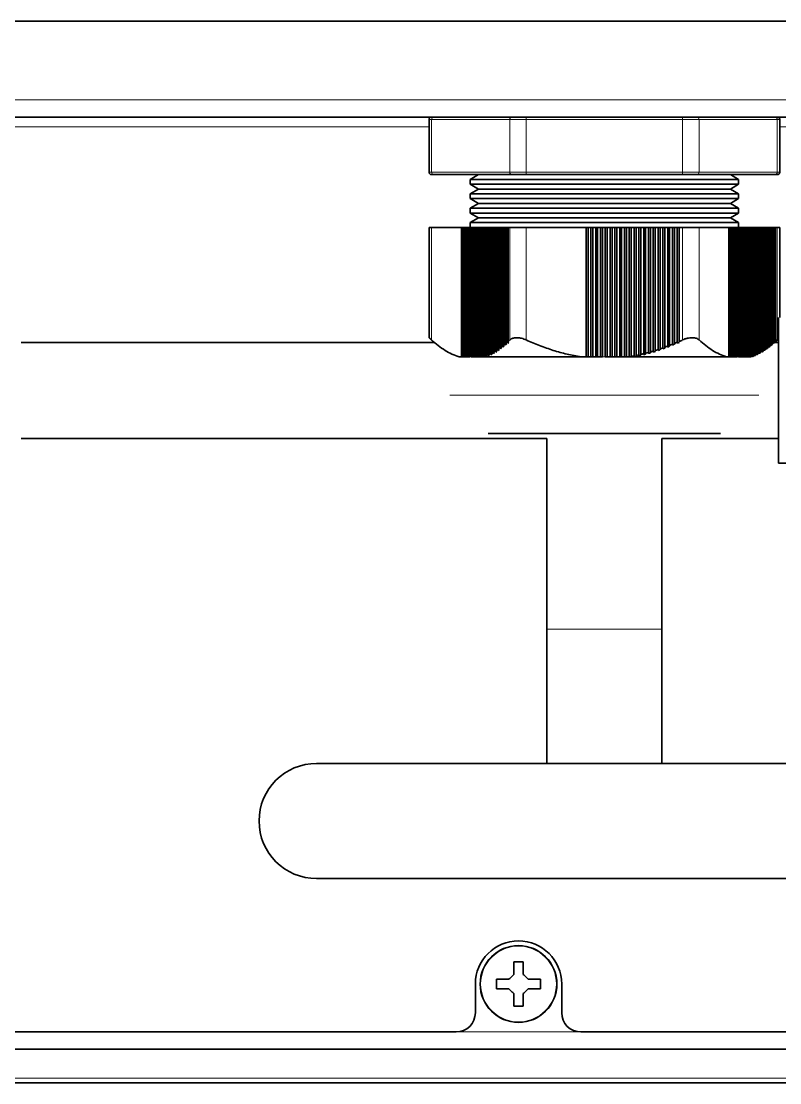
# Model space of a CAD drawing. Header units: inches. Extents: x -1096 to 3103, y -191 to 3207.
# Drawn here: x -729.3 to -650.2, y 1116.8 to 1227.5 of the extents above; entities that cross this region are included whole.
import ezdxf

# ---------------------------------------------------------------- set-up
doc = ezdxf.new("R2010")
doc.units = ezdxf.units.IN

msp = doc.modelspace()

# ---------------------------------------------------------------- linework, layer by layer
at = {"lineweight": 35}
for p, q in [((-1076.97, 1227.54), (-566.54, 1227.54)), ((-555.69, 1217.54), (-1087.83, 1217.54)), ((-686.79, 1217.29), (-686.79, 1211.79)), ((-650.22, 1211.79), (-650.22, 1217.29)), ((-686.54, 1211.54), (-686.3, 1211.54)), ((-678.16, 1211.54), (-686.3, 1211.54)), ((-681.64, 1211.54), (-682.51, 1211.04)), ((-676.65, 1211.54), (-678.16, 1211.54)), ((-660.36, 1211.54), (-676.65, 1211.54)), ((-658.85, 1211.54), (-660.36, 1211.54)), ((-650.71, 1211.54), (-658.85, 1211.54)), ((-654.51, 1211.04), (-655.37, 1211.54)), ((-650.71, 1211.54), (-650.47, 1211.54)), ((-682.51, 1211.04), (-682.51, 1210.54)), ((-682.51, 1211.04), (-668.51, 1211.04)), ((-654.51, 1210.54), (-682.51, 1210.54)), ((-682.51, 1210.54), (-681.64, 1210.04)), ((-681.64, 1210.04), (-682.51, 1209.54)), ((-681.64, 1210.04), (-655.37, 1210.04)), ((-668.51, 1211.04), (-654.51, 1211.04)), ((-655.37, 1210.04), (-654.51, 1210.54)), ((-654.51, 1209.54), (-655.37, 1210.04)), ((-654.51, 1210.54), (-654.51, 1211.04)), ((-682.51, 1209.54), (-668.51, 1209.54)), ((-682.51, 1209.54), (-682.51, 1209.04)), ((-654.51, 1209.04), (-682.51, 1209.04)), ((-682.51, 1209.04), (-681.64, 1208.54)), ((-668.51, 1209.54), (-654.51, 1209.54)), ((-655.37, 1208.54), (-654.51, 1209.04)), ((-654.51, 1209.04), (-654.51, 1209.54)), ((-681.64, 1208.54), (-682.51, 1208.04)), ((-682.51, 1208.04), (-682.51, 1207.54)), ((-682.51, 1208.04), (-668.51, 1208.04)), ((-681.64, 1208.54), (-655.37, 1208.54)), ((-668.51, 1208.04), (-654.51, 1208.04)), ((-654.51, 1208.04), (-655.37, 1208.54)), ((-654.51, 1207.54), (-654.51, 1208.04)), ((-654.51, 1207.54), (-682.51, 1207.54)), ((-682.51, 1207.54), (-681.64, 1207.04)), ((-681.64, 1207.04), (-682.51, 1206.54)), ((-681.64, 1207.04), (-655.37, 1207.04)), ((-655.37, 1207.04), (-654.51, 1207.54)), ((-654.51, 1206.54), (-655.37, 1207.04)), ((-686.52, 1206.04), (-686.79, 1206.04)), ((-686.79, 1206.04), (-686.79, 1194.54)), ((-683.4, 1206.04), (-686.52, 1206.04)), ((-683.32, 1206.04), (-683.4, 1206.04)), ((-683.4, 1206.04), (-683.4, 1192.54)), ((-683.3, 1206.04), (-683.32, 1206.04)), ((-683.32, 1206.04), (-683.32, 1192.54)), ((-683.15, 1206.04), (-683.3, 1206.04)), ((-683.3, 1206.04), (-683.3, 1192.54)), ((-683.07, 1206.04), (-683.15, 1206.04)), ((-683.15, 1206.04), (-683.15, 1192.54)), ((-683.05, 1206.04), (-683.07, 1206.04)), ((-683.07, 1206.04), (-683.07, 1192.54)), ((-682.9, 1206.04), (-683.05, 1206.04)), ((-683.05, 1206.04), (-683.05, 1192.54)), ((-682.82, 1206.04), (-682.9, 1206.04)), ((-682.9, 1206.04), (-682.9, 1192.54)), ((-682.8, 1206.04), (-682.82, 1206.04)), ((-682.82, 1206.04), (-682.82, 1192.54)), ((-682.65, 1206.04), (-682.8, 1206.04)), ((-682.8, 1206.04), (-682.8, 1192.54)), ((-682.57, 1206.04), (-682.65, 1206.04)), ((-682.65, 1206.04), (-682.65, 1192.54)), ((-682.55, 1206.04), (-682.57, 1206.04)), ((-682.57, 1206.04), (-682.57, 1192.54)), ((-682.4, 1206.04), (-682.55, 1206.04)), ((-682.55, 1206.04), (-682.55, 1192.54)), ((-682.51, 1206.54), (-682.51, 1206.04)), ((-682.51, 1206.54), (-668.51, 1206.54)), ((-682.32, 1206.04), (-682.4, 1206.04)), ((-682.4, 1206.04), (-682.4, 1192.54)), ((-682.3, 1206.04), (-682.32, 1206.04)), ((-682.32, 1206.04), (-682.32, 1192.54)), ((-682.15, 1206.04), (-682.3, 1206.04)), ((-682.3, 1206.04), (-682.3, 1192.54)), ((-682.07, 1206.04), (-682.15, 1206.04)), ((-682.15, 1206.04), (-682.15, 1192.54)), ((-682.05, 1206.04), (-682.07, 1206.04)), ((-682.07, 1206.04), (-682.07, 1192.54)), ((-681.9, 1206.04), (-682.05, 1206.04)), ((-682.05, 1206.04), (-682.05, 1192.54)), ((-681.82, 1206.04), (-681.9, 1206.04)), ((-681.9, 1206.04), (-681.9, 1192.54)), ((-681.8, 1206.04), (-681.82, 1206.04)), ((-681.82, 1206.04), (-681.82, 1192.54)), ((-681.65, 1206.04), (-681.8, 1206.04)), ((-681.8, 1206.04), (-681.8, 1192.54)), ((-681.57, 1206.04), (-681.65, 1206.04)), ((-681.65, 1206.04), (-681.65, 1192.54)), ((-681.55, 1206.04), (-681.57, 1206.04)), ((-681.57, 1206.04), (-681.57, 1192.54)), ((-681.4, 1206.04), (-681.55, 1206.04)), ((-681.55, 1206.04), (-681.55, 1192.54)), ((-681.32, 1206.04), (-681.4, 1206.04)), ((-681.4, 1206.04), (-681.4, 1192.54)), ((-681.3, 1206.04), (-681.32, 1206.04)), ((-681.32, 1206.04), (-681.32, 1192.54)), ((-681.15, 1206.04), (-681.3, 1206.04)), ((-681.3, 1206.04), (-681.3, 1192.54)), ((-681.07, 1206.04), (-681.15, 1206.04)), ((-681.15, 1206.04), (-681.15, 1192.57)), ((-681.05, 1206.04), (-681.07, 1206.04)), ((-681.07, 1206.04), (-681.07, 1192.54)), ((-680.9, 1206.04), (-681.05, 1206.04)), ((-681.05, 1206.04), (-681.05, 1192.6)), ((-680.82, 1206.04), (-680.9, 1206.04)), ((-680.9, 1206.04), (-680.9, 1192.65)), ((-680.8, 1206.04), (-680.82, 1206.04)), ((-680.82, 1206.04), (-680.82, 1192.56)), ((-680.65, 1206.04), (-680.8, 1206.04)), ((-680.8, 1206.04), (-680.8, 1192.69)), ((-680.57, 1206.04), (-680.65, 1206.04)), ((-680.65, 1206.04), (-680.65, 1192.75)), ((-680.55, 1206.04), (-680.57, 1206.04)), ((-680.57, 1206.04), (-680.57, 1192.66)), ((-680.4, 1206.04), (-680.55, 1206.04)), ((-680.55, 1206.04), (-680.55, 1192.8)), ((-680.32, 1206.04), (-680.4, 1206.04)), ((-680.4, 1206.04), (-680.4, 1192.87)), ((-680.3, 1206.04), (-680.32, 1206.04)), ((-680.32, 1206.04), (-680.32, 1192.77)), ((-680.15, 1206.04), (-680.3, 1206.04)), ((-680.3, 1206.04), (-680.3, 1192.92)), ((-680.07, 1206.04), (-680.15, 1206.04)), ((-680.15, 1206.04), (-680.15, 1193)), ((-680.05, 1206.04), (-680.07, 1206.04)), ((-680.07, 1206.04), (-680.07, 1192.9)), ((-679.9, 1206.04), (-680.05, 1206.04)), ((-680.05, 1206.04), (-680.05, 1193.06)), ((-679.82, 1206.04), (-679.9, 1206.04)), ((-679.9, 1206.04), (-679.9, 1193.14)), ((-679.8, 1206.04), (-679.82, 1206.04)), ((-679.82, 1206.04), (-679.82, 1193.05)), ((-679.65, 1206.04), (-679.8, 1206.04)), ((-679.8, 1206.04), (-679.8, 1193.21)), ((-679.57, 1206.04), (-679.65, 1206.04)), ((-679.65, 1206.04), (-679.65, 1193.3)), ((-679.55, 1206.04), (-679.57, 1206.04)), ((-679.57, 1206.04), (-679.57, 1193.21)), ((-679.4, 1206.04), (-679.55, 1206.04)), ((-679.55, 1206.04), (-679.55, 1193.37)), ((-679.32, 1206.04), (-679.4, 1206.04)), ((-679.4, 1206.04), (-679.4, 1193.47)), ((-679.3, 1206.04), (-679.32, 1206.04)), ((-679.32, 1206.04), (-679.32, 1193.38)), ((-679.15, 1206.04), (-679.3, 1206.04)), ((-679.3, 1206.04), (-679.3, 1193.54)), ((-679.07, 1206.04), (-679.15, 1206.04)), ((-679.15, 1206.04), (-679.15, 1193.66)), ((-679.05, 1206.04), (-679.07, 1206.04)), ((-679.07, 1206.04), (-679.07, 1193.56)), ((-678.9, 1206.04), (-679.05, 1206.04)), ((-679.05, 1206.04), (-679.05, 1193.73)), ((-678.82, 1206.04), (-678.9, 1206.04)), ((-678.9, 1206.04), (-678.9, 1193.85)), ((-678.8, 1206.04), (-678.82, 1206.04)), ((-678.82, 1206.04), (-678.82, 1193.76)), ((-678.65, 1206.04), (-678.8, 1206.04)), ((-678.8, 1206.04), (-678.8, 1193.93)), ((-678.57, 1206.04), (-678.65, 1206.04)), ((-678.65, 1206.04), (-678.65, 1194.06)), ((-678.55, 1206.04), (-678.57, 1206.04)), ((-678.57, 1206.04), (-678.57, 1193.97)), ((-678.38, 1206.04), (-678.55, 1206.04)), ((-678.55, 1206.04), (-678.55, 1194.15)), ((-678.38, 1206.04), (-676.65, 1206.04)), ((-670.41, 1206.04), (-676.65, 1206.04)), ((-670.21, 1206.04), (-670.41, 1206.04)), ((-670.41, 1206.04), (-670.41, 1192.54)), ((-669.91, 1206.04), (-670.21, 1206.04)), ((-670.21, 1206.04), (-670.21, 1192.54)), ((-669.71, 1206.04), (-669.91, 1206.04)), ((-669.91, 1206.04), (-669.91, 1192.54)), ((-669.41, 1206.04), (-669.71, 1206.04)), ((-669.71, 1206.04), (-669.71, 1192.54)), ((-669.21, 1206.04), (-669.41, 1206.04)), ((-669.41, 1206.04), (-669.41, 1192.54)), ((-668.91, 1206.04), (-669.21, 1206.04)), ((-669.21, 1206.04), (-669.21, 1192.54)), ((-668.71, 1206.04), (-668.91, 1206.04)), ((-668.91, 1206.04), (-668.91, 1192.54)), ((-668.41, 1206.04), (-668.71, 1206.04)), ((-668.71, 1206.04), (-668.71, 1192.54)), ((-668.51, 1206.54), (-654.51, 1206.54)), ((-668.21, 1206.04), (-668.41, 1206.04)), ((-668.41, 1206.04), (-668.41, 1192.54)), ((-667.91, 1206.04), (-668.21, 1206.04)), ((-668.21, 1206.04), (-668.21, 1192.54)), ((-667.71, 1206.04), (-667.91, 1206.04)), ((-667.91, 1206.04), (-667.91, 1192.54)), ((-667.41, 1206.04), (-667.71, 1206.04)), ((-667.71, 1206.04), (-667.71, 1192.54)), ((-667.21, 1206.04), (-667.41, 1206.04)), ((-667.41, 1206.04), (-667.41, 1192.54)), ((-666.91, 1206.04), (-667.21, 1206.04)), ((-667.21, 1206.04), (-667.21, 1192.54)), ((-666.71, 1206.04), (-666.91, 1206.04)), ((-666.91, 1206.04), (-666.91, 1192.54)), ((-666.71, 1206.04), (-666.71, 1192.54)), ((-666.41, 1206.04), (-666.71, 1206.04)), ((-666.21, 1206.04), (-666.41, 1206.04)), ((-666.41, 1206.04), (-666.41, 1192.54)), ((-665.91, 1206.04), (-666.21, 1206.04)), ((-666.21, 1206.04), (-666.21, 1192.54)), ((-665.71, 1206.04), (-665.91, 1206.04)), ((-665.91, 1206.04), (-665.91, 1192.57)), ((-665.41, 1206.04), (-665.71, 1206.04)), ((-665.71, 1206.04), (-665.71, 1192.6)), ((-665.21, 1206.04), (-665.41, 1206.04)), ((-665.41, 1206.04), (-665.41, 1192.65)), ((-665.21, 1206.04), (-665.21, 1192.69)), ((-664.91, 1206.04), (-665.21, 1206.04)), ((-664.71, 1206.04), (-664.91, 1206.04)), ((-664.91, 1206.04), (-664.91, 1192.75)), ((-664.41, 1206.04), (-664.71, 1206.04)), ((-664.71, 1206.04), (-664.71, 1192.8)), ((-664.21, 1206.04), (-664.41, 1206.04)), ((-664.41, 1206.04), (-664.41, 1192.87)), ((-663.91, 1206.04), (-664.21, 1206.04)), ((-664.21, 1206.04), (-664.21, 1192.92)), ((-663.71, 1206.04), (-663.91, 1206.04)), ((-663.91, 1206.04), (-663.91, 1193)), ((-663.41, 1206.04), (-663.71, 1206.04)), ((-663.71, 1206.04), (-663.71, 1193.06)), ((-663.21, 1206.04), (-663.41, 1206.04)), ((-663.41, 1206.04), (-663.41, 1193.14)), ((-662.91, 1206.04), (-663.21, 1206.04)), ((-663.21, 1206.04), (-663.21, 1193.21)), ((-662.71, 1206.04), (-662.91, 1206.04)), ((-662.91, 1206.04), (-662.91, 1193.3)), ((-662.41, 1206.04), (-662.71, 1206.04)), ((-662.71, 1206.04), (-662.71, 1193.37)), ((-662.21, 1206.04), (-662.41, 1206.04)), ((-662.41, 1206.04), (-662.41, 1193.47)), ((-661.91, 1206.04), (-662.21, 1206.04)), ((-662.21, 1206.04), (-662.21, 1193.54)), ((-661.71, 1206.04), (-661.91, 1206.04)), ((-661.91, 1206.04), (-661.91, 1193.66)), ((-661.41, 1206.04), (-661.71, 1206.04)), ((-661.71, 1206.04), (-661.71, 1193.73)), ((-661.21, 1206.04), (-661.41, 1206.04)), ((-661.41, 1206.04), (-661.41, 1193.85)), ((-660.91, 1206.04), (-661.21, 1206.04)), ((-661.21, 1206.04), (-661.21, 1193.93)), ((-660.71, 1206.04), (-660.91, 1206.04)), ((-660.91, 1206.04), (-660.91, 1194.06)), ((-660.36, 1206.04), (-660.71, 1206.04)), ((-660.71, 1206.04), (-660.71, 1194.15)), ((-660.36, 1206.04), (-658.63, 1206.04)), ((-655.52, 1206.04), (-658.63, 1206.04)), ((-655.5, 1206.04), (-655.52, 1206.04)), ((-655.52, 1206.04), (-655.52, 1192.54)), ((-655.5, 1206.04), (-655.42, 1206.04)), ((-655.5, 1192.54), (-655.5, 1206.04)), ((-655.27, 1206.04), (-655.42, 1206.04)), ((-655.42, 1206.04), (-655.42, 1192.54)), ((-655.25, 1206.04), (-655.27, 1206.04)), ((-655.27, 1206.04), (-655.27, 1192.54)), ((-655.25, 1206.04), (-655.17, 1206.04)), ((-655.25, 1192.54), (-655.25, 1206.04)), ((-655.02, 1206.04), (-655.17, 1206.04)), ((-655.17, 1206.04), (-655.17, 1192.54)), ((-655, 1206.04), (-655.02, 1206.04)), ((-655.02, 1206.04), (-655.02, 1192.54)), ((-655, 1206.04), (-654.92, 1206.04)), ((-655, 1192.54), (-655, 1206.04)), ((-654.77, 1206.04), (-654.92, 1206.04)), ((-654.92, 1206.04), (-654.92, 1192.54)), ((-654.75, 1206.04), (-654.77, 1206.04)), ((-654.77, 1206.04), (-654.77, 1192.54)), ((-654.75, 1206.04), (-654.67, 1206.04)), ((-654.75, 1192.54), (-654.75, 1206.04)), ((-654.52, 1206.04), (-654.67, 1206.04)), ((-654.67, 1206.04), (-654.67, 1192.54)), ((-654.5, 1206.04), (-654.52, 1206.04)), ((-654.52, 1206.04), (-654.52, 1192.54)), ((-654.51, 1206.04), (-654.51, 1206.54)), ((-654.5, 1206.04), (-654.42, 1206.04)), ((-654.5, 1192.54), (-654.5, 1206.04)), ((-654.27, 1206.04), (-654.42, 1206.04)), ((-654.42, 1206.04), (-654.42, 1192.54)), ((-654.25, 1206.04), (-654.27, 1206.04)), ((-654.27, 1206.04), (-654.27, 1192.54)), ((-654.25, 1206.04), (-654.17, 1206.04)), ((-654.25, 1192.54), (-654.25, 1206.04)), ((-654.02, 1206.04), (-654.17, 1206.04)), ((-654.17, 1206.04), (-654.17, 1192.54)), ((-654, 1206.04), (-654.02, 1206.04)), ((-654.02, 1206.04), (-654.02, 1192.54)), ((-654, 1206.04), (-653.92, 1206.04)), ((-654, 1192.54), (-654, 1206.04)), ((-653.77, 1206.04), (-653.92, 1206.04)), ((-653.92, 1206.04), (-653.92, 1192.54)), ((-653.75, 1206.04), (-653.77, 1206.04)), ((-653.77, 1206.04), (-653.77, 1192.54)), ((-653.75, 1206.04), (-653.67, 1206.04)), ((-653.75, 1192.54), (-653.75, 1206.04)), ((-653.52, 1206.04), (-653.67, 1206.04)), ((-653.67, 1206.04), (-653.67, 1192.54)), ((-653.5, 1206.04), (-653.52, 1206.04)), ((-653.52, 1206.04), (-653.52, 1192.54)), ((-653.5, 1206.04), (-653.42, 1206.04)), ((-653.5, 1192.54), (-653.5, 1206.04)), ((-653.27, 1206.04), (-653.42, 1206.04)), ((-653.42, 1206.04), (-653.42, 1192.54)), ((-653.25, 1206.04), (-653.27, 1206.04)), ((-653.27, 1206.04), (-653.27, 1192.57)), ((-653.25, 1206.04), (-653.17, 1206.04)), ((-653.25, 1192.54), (-653.25, 1206.04)), ((-653.02, 1206.04), (-653.17, 1206.04)), ((-653.17, 1206.04), (-653.17, 1192.6)), ((-653, 1206.04), (-653.02, 1206.04)), ((-653.02, 1206.04), (-653.02, 1192.65)), ((-653, 1206.04), (-652.92, 1206.04)), ((-653, 1192.59), (-653, 1206.04)), ((-652.77, 1206.04), (-652.92, 1206.04)), ((-652.92, 1206.04), (-652.92, 1192.69)), ((-652.75, 1206.04), (-652.77, 1206.04)), ((-652.77, 1206.04), (-652.77, 1192.75)), ((-652.75, 1206.04), (-652.67, 1206.04)), ((-652.75, 1192.7), (-652.75, 1206.04)), ((-652.52, 1206.04), (-652.67, 1206.04)), ((-652.67, 1206.04), (-652.67, 1192.8)), ((-652.5, 1206.04), (-652.52, 1206.04)), ((-652.52, 1206.04), (-652.52, 1192.87)), ((-652.5, 1206.04), (-652.42, 1206.04)), ((-652.5, 1192.82), (-652.5, 1206.04)), ((-652.27, 1206.04), (-652.42, 1206.04)), ((-652.42, 1206.04), (-652.42, 1192.92)), ((-652.25, 1206.04), (-652.27, 1206.04)), ((-652.27, 1206.04), (-652.27, 1193)), ((-652.25, 1206.04), (-652.17, 1206.04)), ((-652.25, 1192.96), (-652.25, 1206.04)), ((-652.02, 1206.04), (-652.17, 1206.04)), ((-652.17, 1206.04), (-652.17, 1193.06)), ((-652, 1206.04), (-652.02, 1206.04)), ((-652.02, 1206.04), (-652.02, 1193.14)), ((-652, 1206.04), (-651.92, 1206.04)), ((-652, 1193.11), (-652, 1206.04)), ((-651.77, 1206.04), (-651.92, 1206.04)), ((-651.92, 1206.04), (-651.92, 1193.21)), ((-651.75, 1206.04), (-651.77, 1206.04)), ((-651.77, 1206.04), (-651.77, 1193.3)), ((-651.75, 1206.04), (-651.67, 1206.04)), ((-651.75, 1193.27), (-651.75, 1206.04)), ((-651.52, 1206.04), (-651.67, 1206.04)), ((-651.67, 1206.04), (-651.67, 1193.37)), ((-651.5, 1206.04), (-651.52, 1206.04)), ((-651.52, 1206.04), (-651.52, 1193.47)), ((-651.5, 1206.04), (-651.42, 1206.04)), ((-651.5, 1193.45), (-651.5, 1206.04)), ((-651.27, 1206.04), (-651.42, 1206.04)), ((-651.42, 1206.04), (-651.42, 1193.54)), ((-651.25, 1206.04), (-651.27, 1206.04)), ((-651.27, 1206.04), (-651.27, 1193.66)), ((-651.25, 1206.04), (-651.17, 1206.04)), ((-651.25, 1193.64), (-651.25, 1206.04)), ((-651.02, 1206.04), (-651.17, 1206.04)), ((-651.17, 1206.04), (-651.17, 1193.73)), ((-651, 1206.04), (-651.02, 1206.04)), ((-651.02, 1206.04), (-651.02, 1193.85)), ((-651, 1206.04), (-650.92, 1206.04)), ((-651, 1193.84), (-651, 1206.04)), ((-650.77, 1206.04), (-650.92, 1206.04)), ((-650.92, 1206.04), (-650.92, 1193.93)), ((-650.75, 1206.04), (-650.77, 1206.04)), ((-650.77, 1206.04), (-650.77, 1194.06)), ((-650.75, 1206.04), (-650.67, 1206.04)), ((-650.75, 1194.06), (-650.75, 1206.04)), ((-650.49, 1206.04), (-650.67, 1206.04)), ((-650.67, 1206.04), (-650.67, 1194.15)), ((-650.49, 1206.04), (-650.22, 1206.04)), ((-650.22, 1196.64), (-650.22, 1206.04)), ((-650.36, 1196.64), (-650.36, 1181.45)), ((-686.79, 1194.54), (-686.29, 1194.04)), ((-686.29, 1194.04), (-729.3, 1194.04)), ((-679.47, 1193.27), (-679.55, 1193.37)), ((-679.32, 1193.38), (-679.4, 1193.47)), ((-679.22, 1193.45), (-679.3, 1193.54)), ((-679.07, 1193.56), (-679.15, 1193.66)), ((-678.97, 1193.64), (-679.05, 1193.73)), ((-678.82, 1193.76), (-678.9, 1193.85)), ((-678.72, 1193.84), (-678.8, 1193.93)), ((-678.57, 1193.97), (-678.65, 1194.06)), ((-678.47, 1194.06), (-678.55, 1194.15)), ((-662.71, 1193.27), (-662.71, 1193.37)), ((-662.41, 1193.38), (-662.41, 1193.47)), ((-662.21, 1193.45), (-662.21, 1193.54)), ((-661.91, 1193.56), (-661.91, 1193.66)), ((-661.71, 1193.64), (-661.71, 1193.73)), ((-661.41, 1193.76), (-661.41, 1193.85)), ((-661.21, 1193.84), (-661.21, 1193.93)), ((-660.91, 1193.97), (-660.91, 1194.06)), ((-660.71, 1194.06), (-660.71, 1194.15)), ((-651.75, 1193.27), (-651.67, 1193.37)), ((-651.6, 1193.38), (-651.52, 1193.47)), ((-651.5, 1193.45), (-651.42, 1193.54)), ((-651.35, 1193.56), (-651.27, 1193.66)), ((-651.25, 1193.64), (-651.17, 1193.73)), ((-651.1, 1193.76), (-651.02, 1193.85)), ((-651, 1193.84), (-650.92, 1193.93)), ((-650.85, 1193.97), (-650.77, 1194.06)), ((-650.75, 1194.06), (-650.67, 1194.15)), ((-650.72, 1194.04), (-650.36, 1194.41)), ((-650.36, 1194.04), (-650.72, 1194.04)), ((-683.4, 1192.54), (-683.66, 1192.54)), ((-683.32, 1192.54), (-683.4, 1192.54)), ((-683.3, 1192.54), (-683.32, 1192.54)), ((-683.15, 1192.54), (-683.3, 1192.54)), ((-683.1, 1192.54), (-683.15, 1192.54)), ((-683.01, 1192.54), (-683.1, 1192.54)), ((-682.9, 1192.54), (-683.05, 1192.54)), ((-682.88, 1192.54), (-682.9, 1192.54)), ((-682.79, 1192.54), (-682.88, 1192.54)), ((-682.65, 1192.54), (-682.8, 1192.54)), ((-682.55, 1192.54), (-682.65, 1192.54)), ((-682.3, 1192.54), (-682.4, 1192.54)), ((-682.15, 1192.54), (-682.3, 1192.54)), ((-682.14, 1192.54), (-682.15, 1192.54)), ((-682.04, 1192.54), (-682.14, 1192.54)), ((-681.9, 1192.54), (-682.05, 1192.54)), ((-681.87, 1192.54), (-681.9, 1192.54)), ((-681.76, 1192.54), (-681.87, 1192.54)), ((-681.65, 1192.54), (-681.8, 1192.54)), ((-681.58, 1192.54), (-681.65, 1192.54)), ((-681.47, 1192.54), (-681.58, 1192.54)), ((-681.4, 1192.54), (-681.55, 1192.54)), ((-681.32, 1192.54), (-681.4, 1192.54)), ((-681.3, 1192.54), (-681.32, 1192.54)), ((-681.24, 1192.54), (-681.3, 1192.54)), ((-681.13, 1192.54), (-681.24, 1192.54)), ((-681.13, 1192.54), (-681.15, 1192.57)), ((-681.07, 1192.54), (-681.13, 1192.54)), ((-681, 1192.54), (-681.07, 1192.54)), ((-681, 1192.54), (-681.05, 1192.6)), ((-670.93, 1192.54), (-681, 1192.54)), ((-680.82, 1192.56), (-680.9, 1192.65)), ((-680.72, 1192.59), (-680.8, 1192.69)), ((-680.57, 1192.66), (-680.65, 1192.75)), ((-680.47, 1192.7), (-680.55, 1192.8)), ((-680.32, 1192.77), (-680.4, 1192.87)), ((-680.22, 1192.82), (-680.3, 1192.92)), ((-680.07, 1192.9), (-680.15, 1193)), ((-679.97, 1192.96), (-680.05, 1193.06)), ((-679.82, 1193.05), (-679.9, 1193.14)), ((-679.72, 1193.11), (-679.8, 1193.21)), ((-679.57, 1193.21), (-679.65, 1193.3)), ((-670.41, 1192.54), (-670.93, 1192.54)), ((-670.3, 1192.54), (-670.41, 1192.54)), ((-670.21, 1192.54), (-670.3, 1192.54)), ((-669.91, 1192.54), (-670.21, 1192.54)), ((-669.71, 1192.54), (-669.91, 1192.54)), ((-669.41, 1192.54), (-669.71, 1192.54)), ((-669.21, 1192.54), (-669.41, 1192.54)), ((-668.91, 1192.54), (-669.21, 1192.54)), ((-668.71, 1192.54), (-668.91, 1192.54)), ((-668.21, 1192.54), (-668.41, 1192.54)), ((-667.91, 1192.54), (-668.21, 1192.54)), ((-667.71, 1192.54), (-667.91, 1192.54)), ((-667.41, 1192.54), (-667.71, 1192.54)), ((-667.21, 1192.54), (-667.41, 1192.54)), ((-666.91, 1192.54), (-667.21, 1192.54)), ((-666.71, 1192.54), (-666.91, 1192.54)), ((-666.41, 1192.54), (-666.71, 1192.54)), ((-666.21, 1192.54), (-666.41, 1192.54)), ((-666.08, 1192.54), (-666.21, 1192.54)), ((-665.91, 1192.54), (-666.08, 1192.54)), ((-665.91, 1192.54), (-665.91, 1192.57)), ((-665.71, 1192.54), (-665.91, 1192.54)), ((-665.71, 1192.54), (-665.71, 1192.6)), ((-655.77, 1192.54), (-665.71, 1192.54)), ((-665.41, 1192.56), (-665.41, 1192.65)), ((-665.21, 1192.59), (-665.21, 1192.69)), ((-664.91, 1192.66), (-664.91, 1192.75)), ((-664.71, 1192.7), (-664.71, 1192.8)), ((-664.41, 1192.77), (-664.41, 1192.87)), ((-664.21, 1192.82), (-664.21, 1192.92)), ((-663.91, 1192.9), (-663.91, 1193)), ((-663.71, 1192.96), (-663.71, 1193.06)), ((-663.41, 1193.05), (-663.41, 1193.14)), ((-663.21, 1193.11), (-663.21, 1193.21)), ((-662.91, 1193.21), (-662.91, 1193.3)), ((-655.52, 1192.54), (-655.77, 1192.54)), ((-655.5, 1192.54), (-655.54, 1192.54)), ((-655.5, 1192.54), (-655.42, 1192.54)), ((-655.27, 1192.54), (-655.42, 1192.54)), ((-655.21, 1192.54), (-655.32, 1192.54)), ((-655.21, 1192.54), (-655.17, 1192.54)), ((-655.02, 1192.54), (-655.17, 1192.54)), ((-654.93, 1192.54), (-655.04, 1192.54)), ((-654.93, 1192.54), (-654.92, 1192.54)), ((-654.77, 1192.54), (-654.92, 1192.54)), ((-654.67, 1192.54), (-654.77, 1192.54)), ((-654.42, 1192.54), (-654.52, 1192.54)), ((-654.27, 1192.54), (-654.42, 1192.54)), ((-654.18, 1192.54), (-654.28, 1192.54)), ((-654.18, 1192.54), (-654.17, 1192.54)), ((-654.02, 1192.54), (-654.17, 1192.54)), ((-653.96, 1192.54), (-654.05, 1192.54)), ((-653.96, 1192.54), (-653.92, 1192.54)), ((-653.77, 1192.54), (-653.92, 1192.54)), ((-653.75, 1192.54), (-653.84, 1192.54)), ((-653.75, 1192.54), (-653.67, 1192.54)), ((-653.52, 1192.54), (-653.67, 1192.54)), ((-653.5, 1192.54), (-653.52, 1192.54)), ((-653.5, 1192.54), (-653.42, 1192.54)), ((-653.35, 1192.54), (-653.42, 1192.54)), ((-653.29, 1192.54), (-653.35, 1192.54)), ((-653.29, 1192.54), (-653.27, 1192.57)), ((-653.25, 1192.54), (-653.29, 1192.54)), ((-653.25, 1192.54), (-653.22, 1192.54)), ((-653.22, 1192.54), (-653.17, 1192.6)), ((-653.1, 1192.56), (-653.02, 1192.65)), ((-653, 1192.59), (-652.92, 1192.69)), ((-652.85, 1192.66), (-652.77, 1192.75)), ((-652.75, 1192.7), (-652.67, 1192.8)), ((-652.6, 1192.77), (-652.52, 1192.87)), ((-652.5, 1192.82), (-652.42, 1192.92)), ((-652.35, 1192.9), (-652.27, 1193)), ((-652.25, 1192.96), (-652.17, 1193.06)), ((-652.1, 1193.05), (-652.02, 1193.14)), ((-652, 1193.11), (-651.92, 1193.21)), ((-651.85, 1193.21), (-651.77, 1193.3)), ((-680.61, 1184.54), (-656.41, 1184.54)), ((-729.3, 1184.04), (-674.51, 1184.04)), ((-674.51, 1184.04), (-674.51, 1164.14)), ((-662.51, 1164.14), (-662.51, 1184.04)), ((-662.51, 1184.04), (-650.36, 1184.04)), ((-650.36, 1181.45), (-650.36, 1181.44)), ((-650.36, 1181.44), (-648.76, 1181.44)), ((-674.51, 1150.14), (-674.51, 1164.14)), ((-662.51, 1150.14), (-662.51, 1164.14)), ((-628.51, 1150.14), (-698.51, 1150.14)), ((-698.51, 1138.14), (-628.51, 1138.14)), ((-681.96, 1124.14), (-681.96, 1127.14)), ((-679.76, 1127.14), (-679.76, 1127.64)), ((-679.76, 1126.64), (-679.76, 1127.14)), ((-675.16, 1127.64), (-675.16, 1127.14)), ((-675.16, 1127.14), (-675.16, 1126.64)), ((-672.96, 1127.14), (-672.96, 1124.14)), ((-950.96, 1122.14), (-683.96, 1122.14)), ((-670.96, 1122.14), (-557.51, 1122.14)), ((-556.31, 1120.34), (-1087.21, 1120.34)), ((-572.86, 1116.84), (-1070.65, 1116.84))]:
    msp.add_line(p, q, dxfattribs=at)
at = {"lineweight": 13}
for p, q in [((-1086, 1219.34), (-557.51, 1219.34)), ((-686.79, 1217.29), (-686.52, 1217.29)), ((-686.52, 1211.79), (-686.52, 1217.29)), ((-686.52, 1217.29), (-678.38, 1217.29)), ((-678.38, 1211.79), (-678.38, 1217.29)), ((-678.38, 1217.29), (-676.65, 1217.29)), ((-676.65, 1217.54), (-676.65, 1217.29)), ((-676.65, 1211.79), (-676.65, 1217.29)), ((-676.65, 1217.29), (-660.36, 1217.29)), ((-660.36, 1217.54), (-660.36, 1217.29)), ((-660.36, 1211.79), (-660.36, 1217.29)), ((-660.36, 1217.29), (-658.63, 1217.29)), ((-658.63, 1217.29), (-650.49, 1217.29)), ((-658.63, 1211.79), (-658.63, 1217.29)), ((-650.49, 1217.29), (-650.22, 1217.29)), ((-650.49, 1211.79), (-650.49, 1217.29)), ((-686.79, 1216.54), (-754.78, 1216.54)), ((-555.51, 1216.54), (-650.23, 1216.54)), ((-686.79, 1211.79), (-686.52, 1211.79)), ((-678.38, 1211.79), (-686.52, 1211.79)), ((-676.65, 1211.79), (-678.38, 1211.79)), ((-676.65, 1211.54), (-676.65, 1211.79)), ((-660.36, 1211.79), (-676.65, 1211.79)), ((-660.36, 1211.54), (-660.36, 1211.79)), ((-658.63, 1211.79), (-660.36, 1211.79)), ((-650.49, 1211.79), (-658.63, 1211.79)), ((-650.22, 1211.79), (-650.49, 1211.79)), ((-686.52, 1194.3), (-686.52, 1206.04)), ((-678.38, 1194.3), (-678.38, 1206.04)), ((-676.65, 1194.3), (-676.65, 1206.04)), ((-660.36, 1194.3), (-660.36, 1206.04)), ((-658.63, 1194.3), (-658.63, 1206.04)), ((-650.49, 1194.3), (-650.49, 1206.04)), ((-684.61, 1188.54), (-652.41, 1188.54)), ((-674.51, 1164.14), (-668.51, 1164.14)), ((-668.51, 1164.14), (-662.51, 1164.14)), ((-683.96, 1122.14), (-670.96, 1122.14)), ((-1070.65, 1117.32), (-572.86, 1117.32))]:
    msp.add_line(p, q, dxfattribs=at)
at = {"lineweight": 35}
msp.add_circle((-677.46, 1127.14), 4, dxfattribs=at)
at = {"lineweight": 13}
msp.add_circle((-677.46, 1127.14), 3.95, dxfattribs=at)
at = {"lineweight": 35}
for centre, radius, start, end in [((-686.54, 1217.29), 0.25, 90, 180), ((-650.47, 1217.29), 0.25, 0, 90), ((-686.54, 1211.79), 0.25, 180, 270), ((-650.47, 1211.79), 0.25, 270, 0), ((-670.12, 1215.24), 23.09, 288.6999, 289.4876), ((-670.36, 1215.7), 23.69, 289.5844, 290.0987), ((-670.56, 1216.48), 24.4, 289.9998, 290.7512), ((-670.84, 1217), 25.08, 290.8511, 291.3409), ((-671.08, 1217.82), 25.85, 291.2392, 291.9545), ((-671.41, 1218.42), 26.6, 292.0567, 292.5222), ((-671.68, 1219.29), 27.43, 292.4185, 293.098), ((-672.05, 1219.95), 28.27, 293.202, 293.6437), ((-672.39, 1220.96), 29.25, 293.5392, 294.2892), ((-668.63, 1209.63), 17.28, 278.4644, 279.0274), ((-668.7, 1210.08), 17.73, 279.6931, 280.678), ((-668.76, 1210.18), 17.94, 280.7398, 281.3906), ((-668.82, 1210.68), 18.35, 281.3251, 282.2822), ((-668.9, 1210.84), 18.62, 282.3518, 282.9827), ((-668.98, 1211.39), 19.07, 282.9096, 283.8361), ((-669.08, 1211.6), 19.4, 283.9128, 284.5222), ((-669.18, 1212.19), 19.9, 284.4424, 285.3361), ((-669.31, 1212.47), 20.29, 285.419, 286.0057), ((-669.43, 1213.1), 20.85, 285.9198, 286.7792), ((-669.6, 1213.43), 21.3, 286.8676, 287.4306), ((-669.74, 1214.12), 21.91, 287.3396, 288.1634), ((-669.94, 1214.51), 22.43, 288.2564, 288.7952), ((-698.51, 1144.14), 6, 90, 270), ((-677.46, 1127.14), 4.5, 0, 180), ((-683.96, 1124.14), 2, 270, 0), ((-670.96, 1124.14), 2, 180, 270)]:
    msp.add_arc(centre, radius, start, end, dxfattribs=at)
at = {"lineweight": 13}
for centre, major_axis, start_param, end_param in [((-686.3, 1217.29), (0, 0.25), 0, 1.570796), ((-678.16, 1217.29), (0, 0.25), 0, 1.570796), ((-658.85, 1217.29), (0, 0.25), 4.712389, 6.283185), ((-650.71, 1217.29), (0, 0.25), 4.712389, 6.283185), ((-686.3, 1211.79), (0, -0.25), 4.712389, 6.283185), ((-678.16, 1211.79), (0, -0.25), 4.712389, 6.283185), ((-658.85, 1211.79), (0, -0.25), 0, 1.570796), ((-650.71, 1211.79), (0, -0.25), 0, 1.570796)]:
    msp.add_ellipse(centre, major_axis=major_axis, ratio=0.866025, start_param=start_param, end_param=end_param, dxfattribs=at)
at = {"lineweight": 35}
for centre, major_axis, start_param, end_param in [((-683.25, 1215.24), (0, 23.09), 3.467967, 3.481715), ((-683.29, 1215.7), (0, 23.69), 3.483405, 3.49238), ((-683.48, 1216.48), (0, 24.4), 3.490656, 3.50377), ((-683.53, 1217), (0, 25.08), 3.505513, 3.514061), ((-683.73, 1217.82), (0, 25.85), 3.512287, 3.52477), ((-683.81, 1218.42), (0, 26.6), 3.526555, 3.53468), ((-684.03, 1219.29), (0, 27.43), 3.532869, 3.544729), ((-684.14, 1219.95), (0, 28.27), 3.546544, 3.554253), ((-684.39, 1220.96), (0, 29.25), 3.552428, 3.56552), ((-655.37, 1215.24), (0, -23.09), 0.326374, 0.340123), ((-655.57, 1215.7), (0, -23.69), 0.341812, 0.350788), ((-655.59, 1216.48), (0, -24.4), 0.349063, 0.362177), ((-655.82, 1217), (0, -25.08), 0.36392, 0.372468), ((-655.85, 1217.82), (0, -25.85), 0.370695, 0.383178), ((-656.1, 1218.42), (0, -26.6), 0.384962, 0.393087), ((-656.15, 1219.29), (0, -27.43), 0.391277, 0.403137), ((-656.42, 1219.95), (0, -28.27), 0.404952, 0.412661), ((-656.51, 1220.96), (0, -29.25), 0.410836, 0.423927), ((-682.51, 1209.63), (0, 17.28), 3.289325, 3.29915), ((-682.55, 1210.08), (0, 17.73), 3.31077, 3.327959), ((-682.49, 1210.18), (0, 17.94), 3.329037, 3.340395), ((-682.6, 1210.68), (0, 18.35), 3.339253, 3.355957), ((-682.56, 1210.84), (0, 18.62), 3.357172, 3.368184), ((-682.68, 1211.39), (0, 19.07), 3.366908, 3.383078), ((-682.65, 1211.6), (0, 19.4), 3.384417, 3.395053), ((-682.78, 1212.19), (0, 19.9), 3.393659, 3.409258), ((-682.76, 1212.47), (0, 20.29), 3.410705, 3.420945), ((-682.91, 1213.1), (0, 20.85), 3.419446, 3.434445), ((-682.91, 1213.43), (0, 21.3), 3.435987, 3.445813), ((-683.07, 1214.12), (0, 21.91), 3.444225, 3.458604), ((-683.08, 1214.51), (0, 22.43), 3.460227, 3.46963), ((-654.62, 1209.63), (0, -17.28), 0.147732, 0.157558), ((-654.66, 1210.08), (0, -17.73), 0.169177, 0.186367), ((-654.78, 1210.18), (0, -17.94), 0.187444, 0.198803), ((-654.72, 1210.68), (0, -18.35), 0.197661, 0.214364), ((-654.84, 1210.84), (0, -18.62), 0.215579, 0.226591), ((-654.8, 1211.39), (0, -19.07), 0.225316, 0.241486), ((-654.94, 1211.6), (0, -19.4), 0.242824, 0.253461), ((-654.9, 1212.19), (0, -19.9), 0.252067, 0.267665), ((-655.05, 1212.47), (0, -20.29), 0.269113, 0.279352), ((-655.03, 1213.1), (0, -20.85), 0.277854, 0.292852), ((-655.19, 1213.43), (0, -21.3), 0.294395, 0.304221), ((-655.18, 1214.12), (0, -21.91), 0.302633, 0.317012), ((-655.37, 1214.51), (0, -22.43), 0.318635, 0.328038)]:
    msp.add_ellipse(centre, major_axis=major_axis, ratio=0.5, start_param=start_param, end_param=end_param, dxfattribs=at)
for points, knots in [([(-686.79, 1194.54), (-686.79, 1194.54), (-686.79, 1194.54), (-686.78, 1194.54), (-686.78, 1194.54), (-686.77, 1194.53), (-686.76, 1194.51), (-686.74, 1194.5), (-686.7, 1194.47), (-686.69, 1194.45), (-686.66, 1194.43), (-686.65, 1194.42), (-686.6, 1194.37), (-686.56, 1194.34), (-686.52, 1194.3)], [0, 0, 0, 0, 0.061738, 0.061738, 0.124288, 0.24939, 0.24939, 0.499593, 0.499593, 0.624695, 0.624695, 0.749797, 0.749797, 1, 1, 1, 1]), ([(-676.65, 1194.3), (-676.73, 1194.34), (-676.81, 1194.37), (-676.98, 1194.43), (-677.07, 1194.46), (-677.17, 1194.48), (-677.19, 1194.49), (-677.24, 1194.5), (-677.3, 1194.51), (-677.36, 1194.52), (-677.49, 1194.54), (-677.57, 1194.54), (-677.66, 1194.54), (-677.68, 1194.54), (-677.72, 1194.54), (-677.78, 1194.54), (-677.83, 1194.53), (-677.94, 1194.51), (-678.01, 1194.5), (-678.1, 1194.47), (-678.13, 1194.45), (-678.19, 1194.43), (-678.21, 1194.42), (-678.29, 1194.37), (-678.34, 1194.34), (-678.38, 1194.3)], [0, 0, 0, 0, 0.125, 0.125, 0.25, 0.25, 0.28125, 0.28125, 0.3125, 0.375, 0.375, 0.5, 0.5, 0.53125, 0.53125, 0.5625, 0.625, 0.625, 0.75, 0.75, 0.8125, 0.8125, 0.875, 0.875, 1, 1, 1, 1]), ([(-658.63, 1194.3), (-658.67, 1194.34), (-658.72, 1194.37), (-658.82, 1194.43), (-658.88, 1194.46), (-658.96, 1194.48), (-658.97, 1194.49), (-659.01, 1194.5), (-659.05, 1194.51), (-659.11, 1194.52), (-659.21, 1194.54), (-659.29, 1194.54), (-659.38, 1194.54), (-659.4, 1194.54), (-659.44, 1194.54), (-659.5, 1194.54), (-659.57, 1194.53), (-659.69, 1194.51), (-659.77, 1194.5), (-659.9, 1194.47), (-659.94, 1194.45), (-660.03, 1194.43), (-660.07, 1194.42), (-660.2, 1194.37), (-660.28, 1194.34), (-660.36, 1194.3)], [0, 0, 0, 0, 0.125, 0.125, 0.25, 0.25, 0.28125, 0.28125, 0.3125, 0.375, 0.375, 0.5, 0.5, 0.53125, 0.53125, 0.5625, 0.625, 0.625, 0.75, 0.75, 0.8125, 0.8125, 0.875, 0.875, 1, 1, 1, 1]), ([(-683.66, 1192.54), (-683.91, 1192.61), (-684.16, 1192.71), (-684.64, 1192.94), (-684.88, 1193.07), (-685.36, 1193.37), (-685.59, 1193.54), (-686.06, 1193.9), (-686.29, 1194.09), (-686.52, 1194.3)], [0, 0, 0, 0, 0.25, 0.25, 0.5, 0.5, 0.75, 0.75, 1, 1, 1, 1]), ([(-670.93, 1192.54), (-671.43, 1192.61), (-671.92, 1192.71), (-672.89, 1192.94), (-673.37, 1193.07), (-674.32, 1193.37), (-674.79, 1193.54), (-675.73, 1193.9), (-676.19, 1194.09), (-676.65, 1194.3)], [0, 0, 0, 0, 0.25, 0.25, 0.5, 0.5, 0.75, 0.75, 1, 1, 1, 1]), ([(-655.77, 1192.54), (-656.02, 1192.61), (-656.27, 1192.71), (-656.76, 1192.94), (-657, 1193.07), (-657.47, 1193.37), (-657.71, 1193.54), (-658.17, 1193.9), (-658.4, 1194.09), (-658.63, 1194.3)], [0, 0, 0, 0, 0.25, 0.25, 0.5, 0.5, 0.75, 0.75, 1, 1, 1, 1]), ([(-676.96, 1129.44), (-676.96, 1129.24), (-676.96, 1129.03), (-676.96, 1128.7), (-676.96, 1128.59), (-676.96, 1128.37), (-676.96, 1128.26), (-676.96, 1128.14)], [0, 0, 0, 0, 0.5, 0.5, 0.75, 0.75, 1, 1, 1, 1]), ([(-679.76, 1127.64), (-679.55, 1127.64), (-679.34, 1127.64), (-679.02, 1127.64), (-678.91, 1127.64), (-678.68, 1127.64), (-678.57, 1127.64), (-678.46, 1127.64)], [0, 0, 0, 0, 0.5, 0.5, 0.75, 0.75, 1, 1, 1, 1]), ([(-677.96, 1124.84), (-677.96, 1125.04), (-677.96, 1125.25), (-677.96, 1125.58), (-677.96, 1125.69), (-677.96, 1125.91), (-677.96, 1126.03), (-677.96, 1126.14)], [0, 0, 0, 0, 0.5, 0.5, 0.75, 0.75, 1, 1, 1, 1]), ([(-675.16, 1126.64), (-675.36, 1126.64), (-675.57, 1126.64), (-675.89, 1126.64), (-676, 1126.64), (-676.23, 1126.64), (-676.34, 1126.64), (-676.46, 1126.64)], [0, 0, 0, 0, 0.5, 0.5, 0.75, 0.75, 1, 1, 1, 1])]:
    msp.add_open_spline(points, degree=3, knots=knots, dxfattribs=at)
at = {"lineweight": 13}
for points in [[(-682.45, 1192.54), (-682.48, 1192.54), (-682.52, 1192.54), (-682.55, 1192.54)], [(-682.4, 1192.54), (-682.42, 1192.54), (-682.43, 1192.54), (-682.45, 1192.54)], [(-668.51, 1192.54), (-668.58, 1192.54), (-668.64, 1192.54), (-668.71, 1192.54)], [(-668.41, 1192.54), (-668.44, 1192.54), (-668.48, 1192.54), (-668.51, 1192.54)], [(-654.56, 1192.54), (-654.6, 1192.54), (-654.63, 1192.54), (-654.67, 1192.54)], [(-654.52, 1192.54), (-654.53, 1192.54), (-654.55, 1192.54), (-654.56, 1192.54)]]:
    msp.add_open_spline(points, degree=3, dxfattribs=at)
at = {"lineweight": 35}
for points in [[(-677.96, 1128.14), (-677.96, 1128.19), (-677.96, 1128.3), (-677.96, 1128.46), (-677.96, 1128.62), (-677.96, 1128.78), (-677.96, 1128.93), (-677.96, 1129.09), (-677.96, 1129.25), (-677.96, 1129.38), (-677.96, 1129.44)], [(-677.96, 1129.44), (-677.79, 1129.44), (-677.46, 1129.44), (-677.12, 1129.44), (-676.96, 1129.44)], [(-678.46, 1127.64), (-678.43, 1127.66), (-678.38, 1127.71), (-678.31, 1127.78), (-678.24, 1127.85), (-678.17, 1127.93), (-678.1, 1128), (-678.03, 1128.07), (-677.98, 1128.12), (-677.96, 1128.14)], [(-676.96, 1128.14), (-676.93, 1128.11), (-676.88, 1128.06), (-676.8, 1127.99), (-676.73, 1127.92), (-676.66, 1127.85), (-676.59, 1127.78), (-676.52, 1127.71), (-676.48, 1127.66), (-676.46, 1127.64)], [(-676.46, 1127.64), (-676.4, 1127.64), (-676.29, 1127.64), (-676.13, 1127.64), (-675.97, 1127.64), (-675.82, 1127.64), (-675.67, 1127.64), (-675.51, 1127.64), (-675.34, 1127.64), (-675.22, 1127.64), (-675.16, 1127.64)], [(-678.46, 1126.64), (-678.51, 1126.64), (-678.62, 1126.64), (-678.78, 1126.64), (-678.94, 1126.64), (-679.09, 1126.64), (-679.25, 1126.64), (-679.4, 1126.64), (-679.57, 1126.64), (-679.69, 1126.64), (-679.76, 1126.64)], [(-677.96, 1126.14), (-677.98, 1126.17), (-678.03, 1126.22), (-678.11, 1126.29), (-678.18, 1126.36), (-678.25, 1126.43), (-678.32, 1126.5), (-678.39, 1126.57), (-678.43, 1126.62), (-678.46, 1126.64)], [(-676.46, 1126.64), (-676.48, 1126.62), (-676.53, 1126.57), (-676.6, 1126.5), (-676.67, 1126.43), (-676.74, 1126.36), (-676.81, 1126.28), (-676.88, 1126.21), (-676.93, 1126.16), (-676.96, 1126.14)], [(-676.96, 1126.14), (-676.96, 1126.09), (-676.96, 1125.98), (-676.96, 1125.82), (-676.96, 1125.66), (-676.96, 1125.5), (-676.96, 1125.35), (-676.96, 1125.19), (-676.96, 1125.03), (-676.96, 1124.9), (-676.96, 1124.84)], [(-676.96, 1124.84), (-677.12, 1124.84), (-677.46, 1124.84), (-677.79, 1124.84), (-677.96, 1124.84)]]:
    msp.add_open_spline(points, degree=3, dxfattribs=at)

doc.saveas('drawing.dxf')
